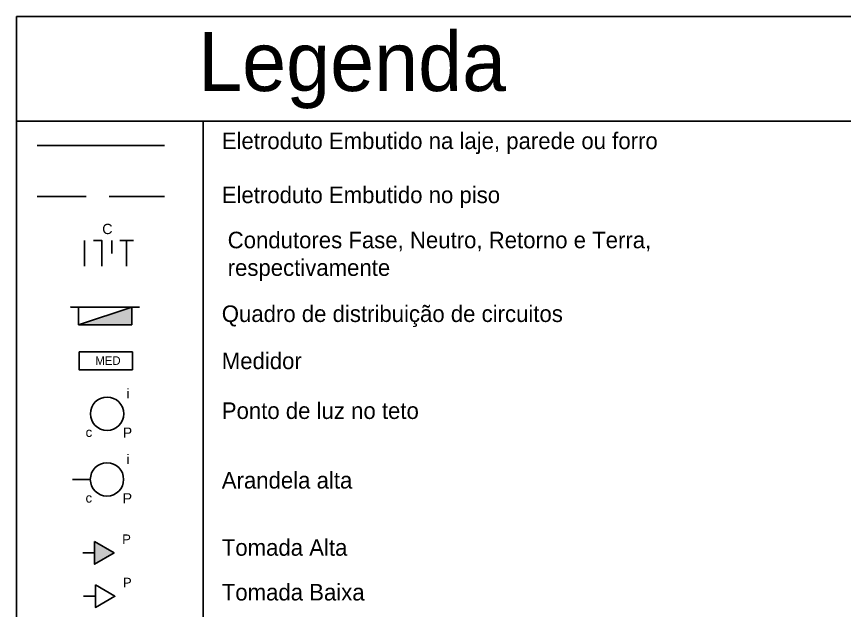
# Model space of a CAD drawing. Header units: metres. Extents: x -182 to 99, y 70 to 117.
# Drawn here: x -181.59 to -173.2, y 89.86 to 95.88 of the extents above; entities that cross this region are included whole.
import ezdxf

# ---------------------------------------------------------------- set-up
doc = ezdxf.new("R2010")
doc.units = ezdxf.units.M
doc.header["$LTSCALE"] = 0.01
doc.layers.add('LEGENDA', color=7, linetype='Continuous')
doc.styles.add('Arial', font='arial.ttf', dxfattribs={"height": 0.29506})

msp = doc.modelspace()

# ---------------------------------------------------------------- hatches: boundary and pattern name
at = {"layer": 'LEGENDA'}
for points in [[(-180.4186, 92.934), (-180.958, 92.7542), (-180.4186, 92.7542)], [(-180.5971, 90.4423), (-180.7949, 90.5565), (-180.7949, 90.3281)]]:
    msp.add_hatch(color=256, dxfattribs=at).paths.add_polyline_path(points)

# ---------------------------------------------------------------- linework, layer by layer
for p, q in [((-172.4108, 94.8182), (-181.5856, 94.8182)), ((-179.6942, 94.8182), (-179.6942, 80.7334)), ((-181.3775, 94.5716), (-180.0864, 94.5716)), ((-181.3775, 94.0525), (-180.8796, 94.0525)), ((-180.6468, 94.0525), (-180.0864, 94.0525)), ((-180.899, 93.3477), (-180.899, 93.608)), ((-180.6198, 93.4779), (-180.6198, 93.608)), ((-180.4713, 93.3477), (-180.4713, 93.608)), ((-180.4186, 92.934), (-180.958, 92.7542)), ((-180.8382, 91.1876), (-181.0206, 91.1858)), ((-180.9148, 90.4423), (-180.7949, 90.4423)), ((-180.9071, 90.0038), (-180.7872, 90.0038))]:
    msp.add_line(p, q, dxfattribs=at)
for points in [[(-172.4108, 80.7334), (-181.5856, 80.7334), (-181.5856, 95.8773), (-172.4108, 95.8773)], [(-180.7949, 90.5565), (-180.5971, 90.4423), (-180.7949, 90.3281)], [(-180.7872, 90.1179), (-180.5894, 90.0038), (-180.7872, 89.8896)]]:
    msp.add_lwpolyline(points, close=True, dxfattribs=at)
for points in [[(-180.7204, 93.3477), (-180.7204, 93.608), (-180.8072, 93.608)], [(-180.5407, 93.608), (-180.4713, 93.608), (-180.4019, 93.608)], [(-180.3398, 92.934), (-181.0372, 92.9339), (-180.958, 92.934), (-180.4186, 92.934), (-180.4186, 92.7542), (-180.958, 92.7542), (-180.958, 92.934)], [(-180.9515, 92.4787), (-180.4121, 92.4787), (-180.4121, 92.2989), (-180.9515, 92.2989), (-180.9515, 92.4787)]]:
    msp.add_lwpolyline(points, dxfattribs=at)
for centre in [(-180.6685, 91.8526), (-180.6695, 91.1876)]:
    msp.add_circle(centre, 0.1688, dxfattribs=at)

# ---------------------------------------------------------------- texts
for s, height, p in [('Eletroduto Embutido na laje, parede ou forro', 0.167803, (-179.5069, 94.5345)), ('Eletroduto Embutido no piso', 0.167803, (-179.5069, 93.9866)), ('Quadro de distribuição de circuitos', 0.167803, (-179.5069, 92.7823)), ('Medidor', 0.1678, (-179.5069, 92.3048))]:
    msp.add_text(s, height=height, dxfattribs=at).set_placement(p)
at = {"layer": 'LEGENDA', "lineweight": 20, "style": 'Arial'}
for s, height, p in [('C', 0.1041, (-180.718, 93.673)), ('i', 0.0959, (-180.4711, 92.01)), ('c', 0.0959, (-180.8861, 91.6172)), ('i', 0.0959, (-180.4721, 91.345)), ('c', 0.0959, (-180.8871, 90.9522))]:
    msp.add_text(s, height=height, dxfattribs=at).set_placement(p)
at = {"layer": 'LEGENDA', "attachment_point": 1}
for s, width, gutter_width, insert, char_height in [('Legenda', 2.140349, 0.0625, (-179.7464, 95.7218), 0.5993), ('Condutores Fase, Neutro, Retorno e Terra, ^Jrespectivamente', 11.022629, 0.516, (-179.4471, 93.697), 0.167803), ('MED', 0.049817, 0.0625, (-180.788, 92.4343), 0.0863), ('Ponto de luz no teto', 5.747358, 0.516, (-179.5069, 91.9674), 0.167803), ('Arandela alta', 6.228279, 0.516, (-179.5069, 91.2623), 0.167803), ('Tomada Alta', 3.204775, 0.516, (-179.5069, 90.5814), 0.167803), ('Tomada Baixa', 4.146674, 0.516, (-179.5069, 90.1281), 0.167803)]:
    msp.add_mtext_dynamic_manual_height_columns(s, width=width, gutter_width=gutter_width, heights=[0], dxfattribs=dict(at, insert=insert, char_height=char_height))
at = {"layer": 'LEGENDA', "lineweight": 20, "width": 0.595396, "attachment_point": 8, "style": 'Arial'}
for insert, char_height in [((-180.4623, 91.6085), 0.104025), ((-180.4634, 90.9434), 0.104025), ((-180.4717, 90.5333), 0.095887), ((-180.464, 90.0948), 0.095887)]:
    msp.add_mtext('{\\H0.0275x;\\P\\P}P', dxfattribs=dict(at, insert=insert, char_height=char_height))

doc.saveas('drawing.dxf')
